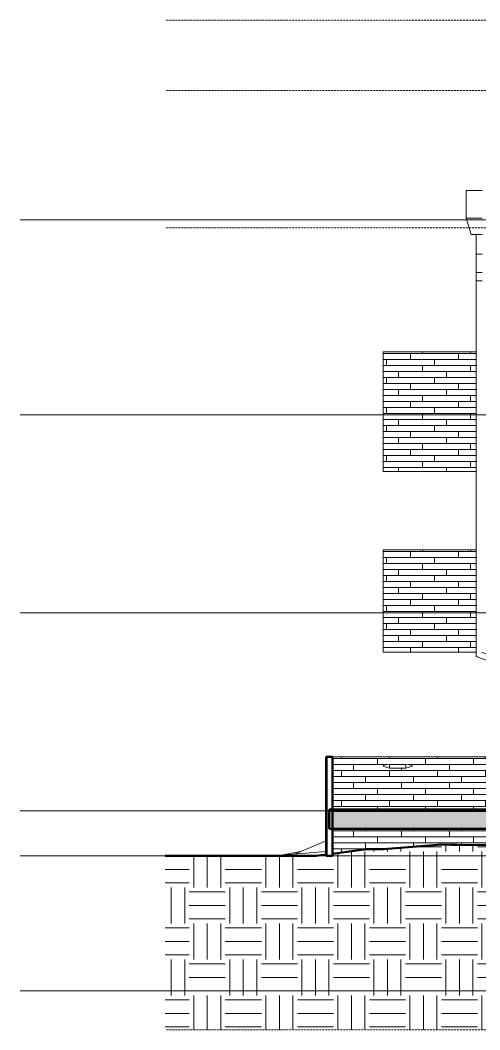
# Model space of a CAD drawing. Header units: inches. Extents: x -4169 to 885, y -251 to 585.
# Drawn here: x -4169 to -3862, y -146 to 527 of the extents above; entities that cross this region are included whole.
import ezdxf

# ---------------------------------------------------------------- set-up
doc = ezdxf.new("R2010")
doc.units = ezdxf.units.IN
doc.header["$MEASUREMENT"] = 0
doc.linetypes.add('Aligning Line 1_8_', pattern=[0.25, 0.125, -0.125])
doc.linetypes.add('Grid Line 1_2_', pattern=[0.875, 0.5, -0.125, 0.125, -0.125])
for name, color, linetype, lineweight in [('0-1', 7, 'Continuous', 5), ('A-FLOR-1', 192, 'Continuous', 50), ('A-FLOR-LEVL', 51, 'Continuous', 9), ('A-FLOR-LEVL-1', 51, 'Grid Line 1_2_', 9), ('A-FLOR-PATT-1', 8, 'Continuous', 9), ('A-GENM', 5, 'Continuous', 9), ('A-WALL', 113, 'Continuous', 13), ('A-WALL-2', 113, 'Continuous', 50), ('A-WALL-PATT-3', 111, 'Continuous', 9), ('C-BLDG-PADS-3', 7, 'Continuous', 9), ('C-TOPO', 7, 'Continuous', 9), ('C-TOPO-1', 250, 'Continuous', 50), ('G-ANNO-SYMB', 111, 'Aligning Line 1_8_', 9), ('G-ANNO-SYMB-1', 147, 'Aligning Line 1_8_', 9), ('G-IMPT', 8, 'Continuous', 9), ('L-SITE', 91, 'Continuous', 9)]:
    doc.layers.add(name, color=color, linetype=linetype, lineweight=lineweight)
pattern_1 = [(0, (0, 0), (24, 24), [24, -24]), (0, (0, 9), (24, 24), [24, -24]), (0, (0, 18), (24, 24), [24, -24]), (90, (3, 21), (-24, 24), [24, -24]), (90, (12, 21), (-24, 24), [24, -24]), (90, (21, 21), (-24, 24), [24, -24])]

# ---------------------------------------------------------------- blocks, each defined once
blk = doc.blocks.new('CTR - 2nd Phase_rvt-1-BUILDING ELEVATION - COURTYARD - LOOKING EAST')
at = {"layer": 'A-FLOR-LEVL-1'}
for p, q in [((-4168.71, 394), (-1856.66, 394)), ((-4168.71, 264), (-1856.66, 264)), ((-4168.71, 132), (-1856.66, 132)), ((-4168.71, 0), (-1856.66, 0)), ((-4168.71, -30), (-1856.66, -30)), ((-4168.71, -120), (-1856.66, -120))]:
    blk.add_line(p, q, dxfattribs=at)
at = {"layer": 'G-ANNO-SYMB-1'}
for p, q in [((-1953.33, 526.95), (-4072.02, 526.95)), ((-1953.33, 388.59), (-4072.02, 388.59))]:
    blk.add_line(p, q, dxfattribs=at)
blk = doc.blocks.new('CTR  - Topography_rvt-1-BUILDING ELEVATION - COURTYARD - LOOKING EAST')
at = {"layer": 'C-TOPO'}
h = blk.add_hatch(dxfattribs=at)
h.set_pattern_fill('FP_18', color=256, style=0, pattern_type=2)
h.set_pattern_definition(pattern_1)
h.paths.add_polyline_path([(-3824.32, -145.91), (-3824.32, -120), (-3829.32, -120), (-3829.32, -23.08), (-3877.51, -22.57), (-3884.23, -22.55), (-3887.84, -22.51), (-3926.93, -25.48), (-3937.42, -25.43), (-3939.6, -25.71), (-3960.6, -28.54), (-3960.6, -30), (-3964.85, -30), (-3964.85, -29.11), (-3971.46, -30), (-4004.23, -30), (-4004.23, -145.91), (-3826.76, -145.91)], flags=0)
h = blk.add_hatch(dxfattribs=at)
h.set_pattern_fill('FP_18', color=256, style=0, pattern_type=2)
h.set_pattern_definition(pattern_1)
h.paths.add_polyline_path([(-4064.23, -145.91), (-4064.23, -30), (-4072.02, -30), (-4072.02, -145.91)], flags=0)
h = blk.add_hatch(dxfattribs=at)
h.set_pattern_fill('FP_18', color=256, style=0, pattern_type=2)
h.set_pattern_definition(pattern_1)
h.paths.add_polyline_path([(-4026.48, -145.91), (-4004.23, -145.91), (-4004.23, -30), (-4064.23, -30), (-4064.23, -145.91)], flags=0)
at = {"layer": 'A-FLOR-LEVL-1'}
for p, q in [((-4168.71, 0), (-1856.66, 0)), ((-4168.71, -120), (-1856.66, -120))]:
    blk.add_line(p, q, dxfattribs=at)
at = {"layer": 'C-BLDG-PADS-3'}
blk.add_line((-4000.77, -30), (-3964.85, -27), dxfattribs=at)
at = {"layer": 'C-TOPO'}
for p, q in [((-3985.33, -28.68), (-3964.85, -19.89)), ((-3994.72, -29.47), (-3980.92, -26.79)), ((-3937.81, -25.47), (-3960.6, -28.54)), ((-3937.81, -25.47), (-3937.35, -25.41)), ((-3937.28, -25.41), (-3937.35, -25.41)), ((-3926.66, -25.48), (-3937.28, -25.41)), ((-3887.84, -22.51), (-3926.66, -25.48)), ((-3881.4, -22.58), (-3887.84, -22.51)), ((-3877.51, -22.57), (-3881.4, -22.58)), ((-3831.01, -23.06), (-3877.51, -22.57)), ((-4064.23, -30), (-4072.02, -30)), ((-4006.04, -30), (-4064.23, -30)), ((-4006.04, -30), (-4004.23, -30)), ((-4001.25, -30), (-4004.23, -30)), ((-3973.73, -30), (-4001.25, -30)), ((-3973.73, -30), (-3971.46, -30)), ((-3964.85, -28.97), (-3972.47, -30)), ((-3971.93, -30), (-3971.46, -30)), ((-3964.85, -29.11), (-3971.46, -30))]:
    blk.add_line(p, q, dxfattribs=at)
at = {"layer": 'C-TOPO-1'}
for p, q in [((-3937.81, -25.47), (-3960.6, -28.54)), ((-3937.35, -25.41), (-3937.81, -25.47)), ((-3937.28, -25.41), (-3937.35, -25.41)), ((-3926.66, -25.48), (-3937.28, -25.41)), ((-3887.84, -22.51), (-3926.66, -25.48)), ((-3881.4, -22.58), (-3887.84, -22.51)), ((-3877.51, -22.57), (-3881.4, -22.58)), ((-3831.01, -23.06), (-3877.51, -22.57)), ((-4072.02, -30), (-4064.23, -30)), ((-4064.23, -30), (-4006.04, -30)), ((-4006.04, -30), (-4004.23, -30)), ((-4001.25, -30), (-4004.23, -30)), ((-3973.73, -30), (-4001.25, -30)), ((-3971.46, -30), (-3973.73, -30)), ((-3964.85, -29.11), (-3971.46, -30))]:
    blk.add_line(p, q, dxfattribs=at)
at = {"layer": 'G-ANNO-SYMB-1'}
for p, q in [((-1953.33, 480), (-4072.02, 480)), ((-1953.33, 0), (-4072.02, 0))]:
    blk.add_line(p, q, dxfattribs=at)
blk = doc.blocks.new('CTR - 1st Phase - Common Walls_rvt-1-BUILDING ELEVATION - COURTYARD - LOOKING EAST')
at = {"layer": 'A-FLOR-LEVL-1'}
for p, q in [((-4168.71, 394), (-1856.66, 394)), ((-4168.71, 264), (-1856.66, 264)), ((-4168.71, 132), (-1856.66, 132)), ((-4168.71, 0), (-1856.66, 0)), ((-4168.71, -30), (-1856.66, -30)), ((-4168.71, -120), (-1856.66, -120))]:
    blk.add_line(p, q, dxfattribs=at)
at = {"layer": 'G-ANNO-SYMB-1'}
for p, q in [((-1953.33, 526.95), (-4072.02, 526.95)), ((-1953.33, 526.95), (-4072.02, 526.95)), ((-1953.33, 480), (-4072.02, 480)), ((-1953.33, 0), (-4072.02, 0))]:
    blk.add_line(p, q, dxfattribs=at)
blk = doc.blocks.new('Outdoor Table01 - 02ZUTB01_dwg-V22-BUILDING ELEVATION - COURTYARD - LOOKING EAST')
at = {"layer": 'G-IMPT'}
for p, q in [((-3926.76, 29.9), (-3926.64, 30.5)), ((-3924.11, 28.92), (-3926.76, 29.9)), ((-3922.64, 31), (-3926.64, 30.5)), ((-3922.64, 28.42), (-3924.11, 28.92)), ((-3911.64, 31), (-3922.64, 31)), ((-3922.64, 28.42), (-3922.64, 31)), ((-3921.1, 28.42), (-3922.64, 28.42)), ((-3911.64, 28.42), (-3921.1, 28.42)), ((-3907.64, 30.5), (-3911.64, 31)), ((-3911.64, 28.42), (-3911.64, 31)), ((-3910.17, 28.92), (-3911.64, 28.42)), ((-3910.17, 28.92), (-3907.52, 29.9)), ((-3907.64, 30.5), (-3907.52, 29.9))]:
    blk.add_line(p, q, dxfattribs=at)
blk = doc.blocks.new('Outdoor Table01 - Outdoor Table01-V23-BUILDING ELEVATION - COURTYARD - LOOKING EAST')
blk.add_blockref('Outdoor Table01 - 02ZUTB01_dwg-V22-BUILDING ELEVATION - COURTYARD - LOOKING EAST', (0, 0))
blk = doc.blocks.new('Ramp - Ramp-1928643-BUILDING ELEVATION - COURTYARD - LOOKING EAST')
at = {"layer": 'A-FLOR-LEVL'}
blk.add_line((-4001.12, -30), (-3964.85, -26.98), dxfattribs=at)
blk = doc.blocks.new('077123 - Manufactured Gutters and Downspouts - 077123 - Manufactured Gutters and Downspouts-1955134-BUILDING ELEVATION - COURTYARD - LOOKING EAST')
at = {"layer": 'A-GENM'}
for p, q in [((-3871.39, 413.51), (-3860.72, 413.51)), ((-3871.39, 395.11), (-3871.39, 413.51)), ((-3868.04, 384.1), (-3871.39, 395.11)), ((-3860.72, 395.11), (-3871.39, 395.11)), ((-3860.72, 384.1), (-3868.04, 384.1)), ((-3864.7, 371.1), (-3864.7, 384.1)), ((-3864.7, 358.75), (-3864.7, 371.1)), ((-3860.72, 371.1), (-3864.7, 371.1)), ((-3864.7, 353.15), (-3864.7, 358.75)), ((-3860.72, 358.75), (-3864.7, 358.75)), ((-3860.72, 353.15), (-3864.7, 353.15)), ((-3864.7, 353.15), (-3864.7, 102.78)), ((-3864.7, 353.15), (-3860.72, 353.15)), ((-3864.7, 102.78), (-3834.82, 91.91)), ((-3860.7, 105.58), (-3860.7, 105.75)), ((-3830.82, 94.71), (-3860.7, 105.58)), ((-3834.82, 91.91), (-3834.82, 36))]:
    blk.add_line(p, q, dxfattribs=at)

msp = doc.modelspace()

# ---------------------------------------------------------------- hatches: boundary and pattern name
at = {"layer": 'A-FLOR-PATT-1'}
h = msp.add_hatch(dxfattribs=at)
h.set_pattern_fill('FP_2', color=256, style=0, pattern_type=2)
h.set_pattern_definition([(50, (0, 0), (27.5427, -2.40992), [2.88, -31.68]), (355, (0, 0), (-5.32784, 28.88427), [2.304, -25.344]), (100.451, (2.295, -0.2), (22.21532, 26.47393), [2.448, -26.924]), (46.184, (0, 7.68), (40.98187, -6.35642), [4.32, -47.52]), (96.636, (3.415, 7.15), (35.89075, 37.4062), [3.671, -40.386]), (351.184, (0, 7.68), (35.89097, 37.4062), [3.456, -38.016]), (21, (3.84, 5.76), (22.92104, -15.46073), [2.88, -31.68]), (326, (3.84, 5.76), (9.34353, 27.84574), [2.304, -25.344]), (71.451, (5.75, 4.472), (32.26477, 12.38442), [2.448, -26.924]), (37.5, (0, 0), (0.466855, 12.782707), [1.267, -23.77, 1.267, -24.461, -25.44]), (37.5, (0, 0), (0.466855, 12.782707), [-50.765, 1.267, -24.173]), (7.5, (0, 0), (10.10159, 15.14509), [1.267, -13.402, 1.267, -23.194, -9.696]), (7.5, (0, 0), (10.10159, 15.14509), [-39.13, 1.267, -8.429]), (327.5, (-8.563, 0), (20.49916, -0.86578), [1.267, -8.333, 1.267, -28.685, -39.744]), (327.5, (-8.563, 0), (20.49916, -0.86578), [-39.552, 1.267, -38.477]), (317.5, (-12.403, 0), (22.39478, 3.84429), [1.267, -11.213, 1.267, -18.624, -28.224]), (317.5, (-12.403, 0), (22.39478, 3.84429), [-32.371, 1.267, -26.957])])
h.paths.add_polyline_path([(-2847.15, -12), (-1953.33, -12), (-1953.33, 0), (-3962.72, 0), (-3962.72, -12), (-2880.26, -12)], flags=0)
at = {"layer": 'A-WALL-PATT-3'}
h = msp.add_hatch(dxfattribs=at)
h.set_pattern_fill('FP_11', color=256, style=0, pattern_type=2)
h.set_pattern_definition([(0, (-3924.599, 264.8), (0, 4), []), (90, (-3924.599, 264.8), (-8, 8), [4, -28]), (90, (-3908.599, 268.8), (-8, 8), [4, -28])])
h.paths.add_polyline_path([(-3873.39, 226.12), (-3864.7, 226.12), (-3864.7, 306), (-3926.72, 306), (-3926.72, 226.12)], flags=0)
h = msp.add_hatch(dxfattribs=at)
h.set_pattern_fill('FP_12', color=256, style=0, pattern_type=2)
h.set_pattern_definition([(0, (-3924.599, 132.8), (0, 4), []), (90, (-3924.599, 132.8), (-8, 8), [4, -28]), (90, (-3908.599, 136.8), (-8, 8), [4, -28])])
h.paths.add_polyline_path([(-3873.39, 105.75), (-3864.7, 105.75), (-3864.7, 174), (-3926.72, 174), (-3926.72, 105.75)], flags=0)
h = msp.add_hatch(dxfattribs=at)
h.set_pattern_fill('FP_28', color=256, style=0, pattern_type=2)
h.set_pattern_definition([(0, (-3826.511, -29.2), (0, 4), []), (90, (-3826.511, -29.2), (-8, 8), [4, -28]), (90, (-3810.511, -25.2), (-8, 8), [4, -28])])
h.paths.add_polyline_path([(-3960.6, -28.51), (-3937.28, -25.38), (-3926.6, -25.45), (-3887.17, -22.46), (-3830.82, -23.02), (-3830.82, -12), (-3960.6, -12), (-3960.6, -25.47)], flags=0)
h.paths.add_polyline_path([(-3937.28, -25.41), (-3937.42, -25.42), (-3937.34, -25.42)], flags=0)
h.paths.add_polyline_path([(-3830.82, 1), (-3830.82, 36), (-3960.6, 36), (-3960.6, 1), (-3834.43, 1)], flags=0)
h.paths.add_polyline_path([(-3911.64, 28.42), (-3922.64, 28.42), (-3924.11, 28.92), (-3926.76, 29.9), (-3926.64, 30.5), (-3922.64, 31), (-3911.64, 31), (-3907.64, 30.5), (-3907.52, 29.9), (-3910.17, 28.92)], flags=0)

# ---------------------------------------------------------------- linework, layer by layer
at = {"layer": 'A-FLOR-1'}
for p, q in [((-3962.72, 1), (-3962.72, -12)), ((-3830.82, 1), (-3962.72, 1)), ((-3962.72, 0), (-3830.82, 0)), ((-3962.72, -12), (-1953.33, -12))]:
    msp.add_line(p, q, dxfattribs=at)
at = {"layer": 'A-FLOR-LEVL-1'}
for p, q in [((-4167.96, 394), (-1857.41, 394)), ((-4167.96, 264), (-1857.41, 264)), ((-4167.96, 132), (-1857.41, 132)), ((-4167.96, 0), (-1857.41, 0)), ((-4167.96, -30), (-1857.41, -30)), ((-4167.96, -120), (-1857.41, -120))]:
    msp.add_line(p, q, dxfattribs=at)
at = {"layer": 'A-WALL'}
for p, q in [((-3864.7, 306), (-3926.72, 306)), ((-3926.72, 306), (-3926.72, 226.12)), ((-3926.72, 226.12), (-3864.7, 226.12)), ((-3864.7, 174), (-3926.72, 174)), ((-3926.72, 174), (-3926.72, 105.75)), ((-3926.72, 105.75), (-3864.7, 105.75)), ((-3964.1, -30), (-3964.1, 36)), ((-3830.82, 36), (-3960.6, 36))]:
    msp.add_line(p, q, dxfattribs=at)
at = {"layer": 'A-WALL-2'}
for p, q in [((-3960.6, 36), (-3964.85, 36)), ((-3964.85, 36), (-3964.85, -30)), ((-3960.6, -30), (-3960.6, 36)), ((-3964.85, -30), (-3960.6, -30))]:
    msp.add_line(p, q, dxfattribs=at)
at = {"layer": 'G-ANNO-SYMB'}
for p, q in [((-1953.33, 526.95), (-4072.02, 526.95)), ((-1953.33, 480), (-4072.02, 480)), ((-1953.33, 0), (-4072.02, 0)), ((-1953.33, -145.84), (-4072.02, -145.84))]:
    msp.add_line(p, q, dxfattribs=at)

# ---------------------------------------------------------------- block references
at = {"layer": '0-1'}
for name in ['CTR - 2nd Phase_rvt-1-BUILDING ELEVATION - COURTYARD - LOOKING EAST', 'CTR - 1st Phase - Common Walls_rvt-1-BUILDING ELEVATION - COURTYARD - LOOKING EAST', 'CTR  - Topography_rvt-1-BUILDING ELEVATION - COURTYARD - LOOKING EAST']:
    msp.add_blockref(name, (0, 0), dxfattribs=at)
at = {"layer": 'A-FLOR-LEVL'}
msp.add_blockref('Ramp - Ramp-1928643-BUILDING ELEVATION - COURTYARD - LOOKING EAST', (0, 0), dxfattribs=at)
at = {"layer": 'A-GENM'}
msp.add_blockref('077123 - Manufactured Gutters and Downspouts - 077123 - Manufactured Gutters and Downspouts-1955134-BUILDING ELEVATION - COURTYARD - LOOKING EAST', (0, 0), dxfattribs=at)
at = {"layer": 'L-SITE'}
msp.add_blockref('Outdoor Table01 - Outdoor Table01-V23-BUILDING ELEVATION - COURTYARD - LOOKING EAST', (0, 0), dxfattribs=at)

doc.saveas('drawing.dxf')
